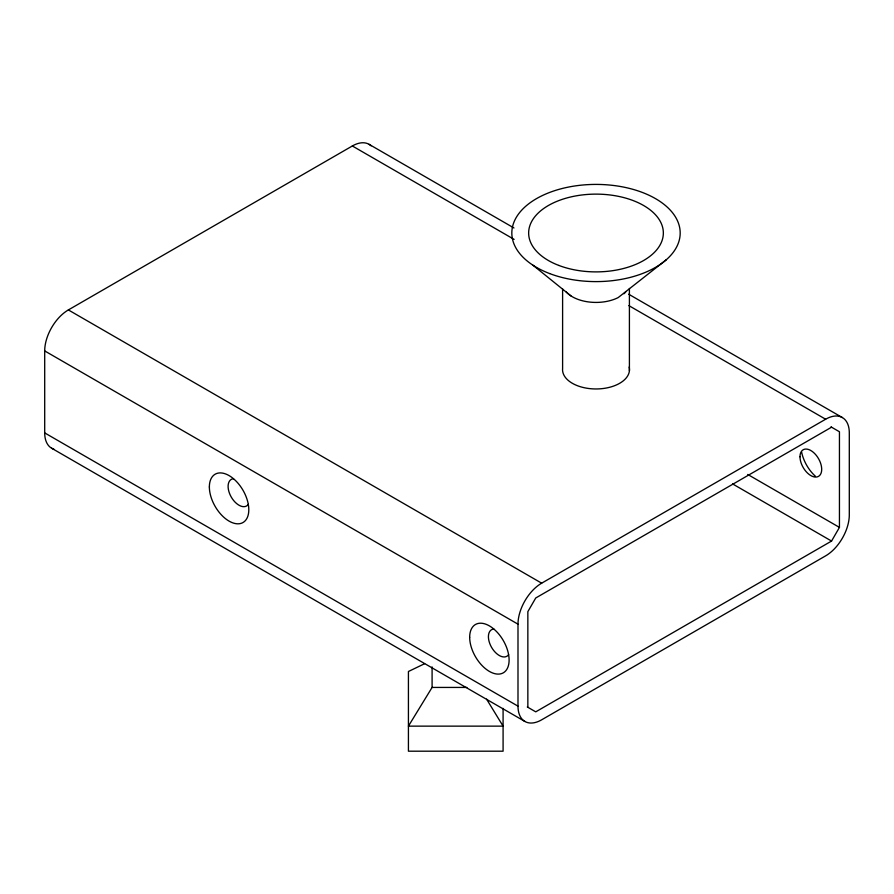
<?xml version="1.0" encoding="UTF-8"?>
<svg xmlns="http://www.w3.org/2000/svg" width="894" height="894" viewBox="0 0 894 894"><rect width="100%" height="100%" fill="white"/><g stroke="black" fill="none" stroke-linecap="round" stroke-linejoin="round"><path stroke-width="1.34" d="M527.292 706.964L535.741 711.847L831.554 541.06L839.444 527.393L839.444 431.757L830.995 426.874M432.093 666.935L432.093 687.43L408.424 726.14L503.087 726.14L486.593 699.164M566.07 291.735A33.469 19.322 0 0 0 618.201 297.568L666.242 259.796M53.964 449.224A33.469 19.322 -60 0 1 44.7 432.897L44.7 350.917A33.469 19.322 -60 0 1 68.369 309.927L352.337 145.979A33.469 19.322 -60 0 1 371.111 145.834M517.995 706.148L517.995 624.168A33.469 19.322 -60 0 1 541.663 583.179L825.631 419.23A33.469 19.322 -60 0 1 849.3 432.897L849.3 514.877A33.469 19.322 -60 0 1 825.631 555.856L541.663 719.815A33.469 19.322 -60 0 1 517.995 706.148L44.7 432.897M831.554 427.198L535.741 597.985L527.851 611.652L527.851 707.288M424.616 663.706L408.424 671.495L408.424 751.195L503.087 751.195L503.087 708.383M432.093 687.43L466.892 687.43M369.077 144.325L513.961 227.97M628.661 294.193L842.371 417.576M352.337 145.979L514.128 239.391M628.828 305.603L825.631 419.23M747.719 474.446L839.444 527.393M732.588 483.922L831.554 541.06M68.369 309.927L541.663 583.179M44.7 350.917L517.995 624.168M51.629 448.218L524.923 721.469M533.003 265.239L570.964 295.914M629.41 288.46L629.41 370.798M562.605 288.918L562.605 368.473A33.469 19.322 0 0 0 597.281 388.946A33.469 19.322 0 0 0 629.164 367.009M508.652 654.643A15.343 8.851 60 0 1 491.588 647.39A15.343 8.851 60 0 1 493.834 628.985M248.342 504.35A15.343 8.851 60 0 1 231.278 497.098A15.343 8.851 60 0 1 233.524 478.692M815.417 476.256A27.893 16.103 60 0 1 801.605 452.029M625.699 292.014A33.469 19.322 0 0 1 623.934 293.757M469.674 637.266A27.893 16.103 60 0 0 499.254 674.065A27.893 16.103 60 0 0 499.254 634.628A27.893 16.103 60 0 0 469.674 637.266M209.364 486.973A27.893 16.103 60 0 0 238.944 523.772A27.893 16.103 60 0 0 238.944 484.336A27.893 16.103 60 0 0 209.364 486.973M799.996 456.8A15.343 8.851 60 0 0 816.267 477.05A15.343 8.851 60 0 0 816.267 455.348A15.343 8.851 60 0 0 799.996 456.8M549.598 273.553A84.181 48.6 0 0 0 680.032 235.938A84.181 48.6 0 0 0 558.392 189.528A84.181 48.6 0 0 0 549.598 273.553M558.884 265.451A67.341 38.878 0 0 0 663.225 235.345A67.341 38.878 0 0 0 565.913 198.222A67.341 38.878 0 0 0 558.884 265.451"/></g></svg>
